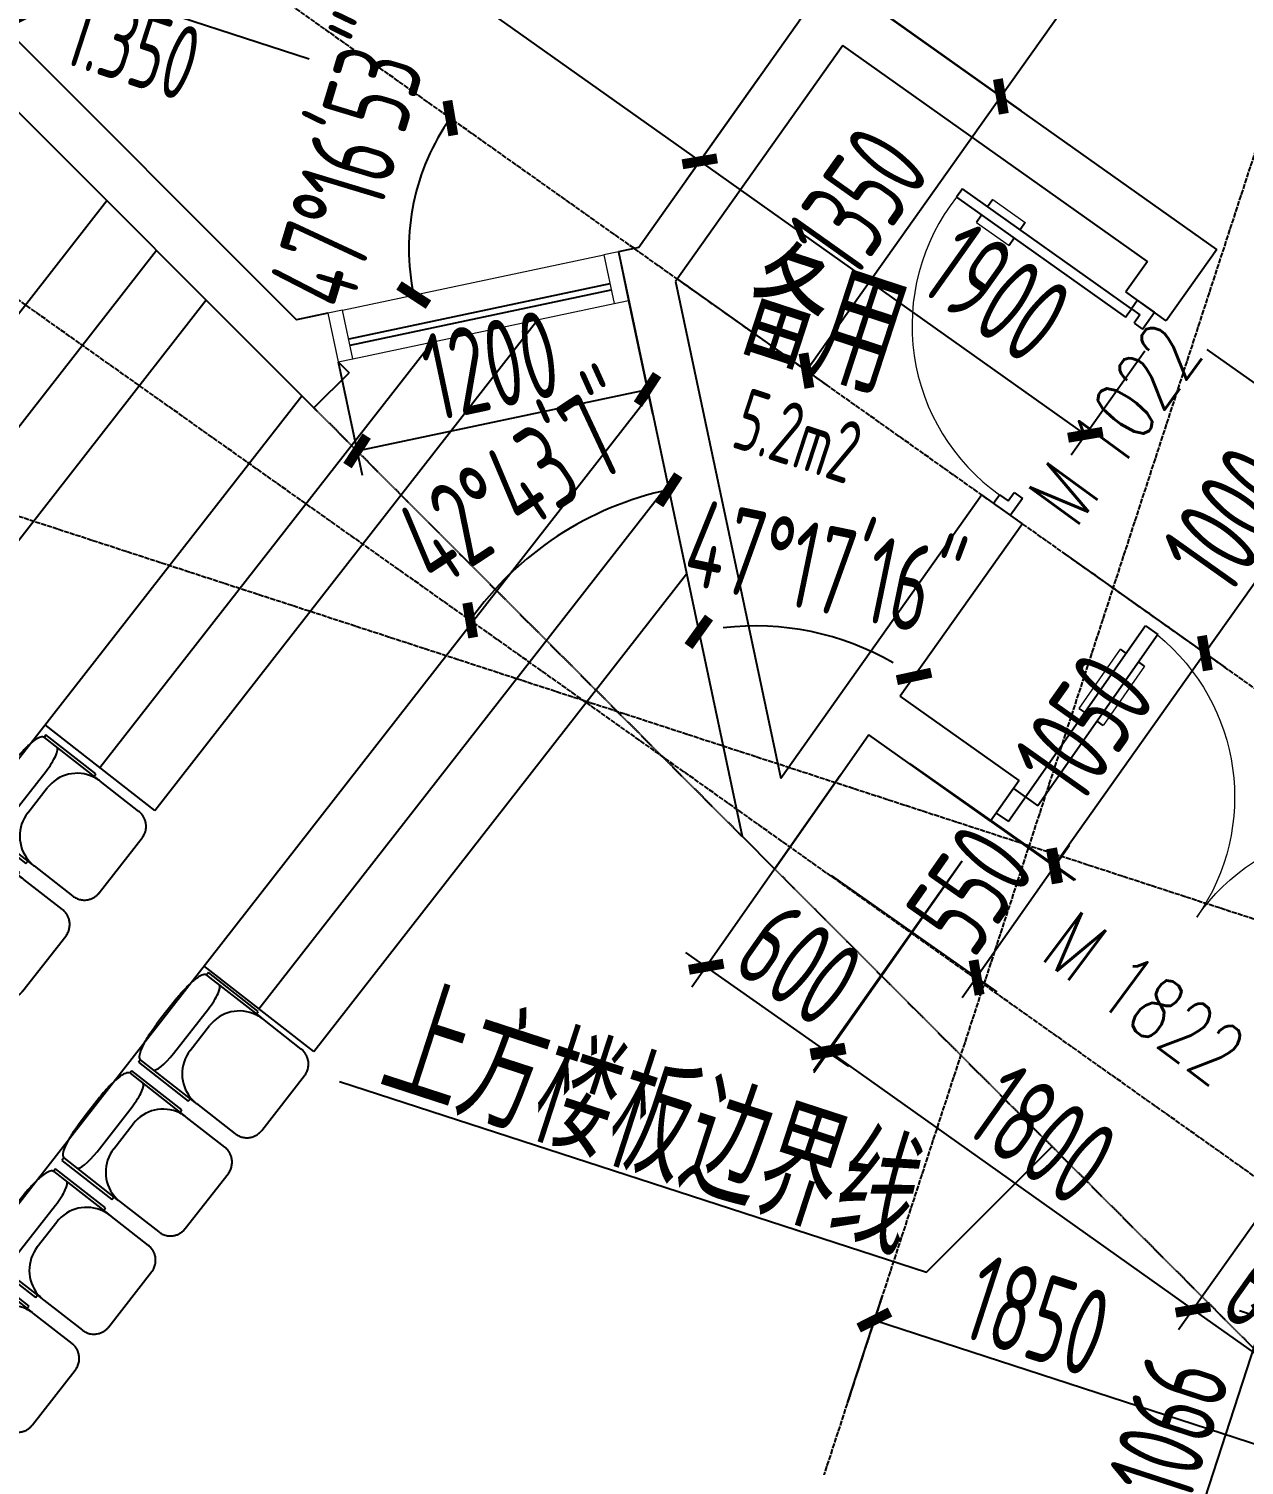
# Model space of a CAD drawing. Header units: millimetres. Extents: x 11639278 to 23698211, y -13072636 to -5537337.
# Drawn here: x 11858288 to 11863174, y -6332032 to -6326259 of the extents above; entities that cross this region are included whole.
import ezdxf
from ezdxf.enums import TextEntityAlignment as Align

# ---------------------------------------------------------------- set-up
doc = ezdxf.new("R2010")
doc.units = ezdxf.units.MM
doc.header["$LTSCALE"] = 10
for name, pattern in [('A2-RG-AXIS$0$CENTER', [2, 1.25, -0.25, 0.25, -0.25]), ('A2-RG-AXIS$0$DOTE', [2.42, 2, -0.2, 0.02, -0.2]), ('A2-RI-F1$0$HIDDEN2', [0.1875, 0.125, -0.0625])]:
    doc.linetypes.add(name, pattern=pattern)
for name, color, linetype in [('A2-RB-F1$0$$34$A-DIMS-100', 1, 'Continuous'), ('A2-RB-F1$0$A-DIMS-100', 1, 'Continuous'), ('A2-RD-F1（少）$0$A-FURN-FIXT', 9, 'Continuous'), ('A2-RD-F1（少）$0$A-STRS', 50, 'Continuous'), ('A2-RG-AXIS$0$A-GRID', 1, 'A2-RG-AXIS$0$CENTER'), ('A2-RI-F1$0$A-DOOR', 32, 'Continuous'), ('A2-RI-F1$0$A-GLAZ', 140, 'Continuous'), ('A2-RI-F1$0$A-SYMB', 4, 'Continuous'), ('A2-RI-F1$0$A-SYMB-AREA', 4, 'Continuous'), ('A2-RI-F1$0$A-SYMB-DOOR', 3, 'Continuous'), ('A2-RI-F1$0$A-SYMB-NAME', 4, 'Continuous'), ('A2-RI-F1$0$A-WALL', 7, 'Continuous'), ('A2-RI-F1$0$an-flor-abov', 2, 'A2-RI-F1$0$HIDDEN2'), ('A2-RI-F1$0$WINDOW_TEXT', 7, 'Continuous')]:
    doc.layers.add(name, color=color, linetype=linetype)
doc.layers.add('A2-RI-F1$0$A-GLAZ-CWMG', color=3, linetype='Continuous', lineweight=5)
doc.styles.add('A2-RB-F1$0$$0$XD2008', font='hzs.shx', dxfattribs={"width": 0.7, "bigfont": 'hztxt.shx'})
doc.styles.add('A2-RB-F1$0$XD2008', font='hzs.shx', dxfattribs={"width": 0.7, "bigfont": 'hztxt.shx'})
doc.styles.add('A2-RI-F1$0$ECADI', font='hzs.shx', dxfattribs={"width": 0.7, "bigfont": 'hztxt.shx'})
doc.styles.add('A2-RI-F1$0$ECADI-TXT', font='simplex.shx', dxfattribs={"bigfont": 'hztxt.shx'})
doc.styles.add('A2-RI-F1$0$SIMPLEX', font='simplex.shx', dxfattribs={"width": 0.7})
doc.styles.add('A2-RI-F1$0$XD2008', font='hzs.shx', dxfattribs={"width": 0.7, "bigfont": 'hztxt.shx'})
doc.dimstyles.new('A2-RB-F1$0$$0$XD100$0', dxfattribs={"dimscale": 100, "dimtxt": 3.5, "dimasz": 1, "dimexe": 1, "dimexo": 2, "dimgap": 0.5, "dimtad": 1, "dimdec": 0, "dimdsep": 46, "dimtxsty": 'A2-RB-F1$0$$0$XD2008', "dimblk1": 'A2-RB-F1$0$$20$_ArchTick', "dimblk2": 'A2-RB-F1$0$$20$_ArchTick', "dimsah": 1, "dimcen": 2.5, "dimclrt": 4, "dimaunit": 1, "dimadec": 0, "dimazin": 0, "dimtfac": 1, "dimtdec": 0, "dimtix": 1, "dimtmove": 2, "dimatfit": 3, "dimfxl": 0, "dimtolj": 1, "dimtzin": 0, "dimarcsym": 0})
doc.dimstyles.new('A2-RB-F1$0$XD100$0', dxfattribs={"dimscale": 100, "dimtxt": 3.5, "dimasz": 1, "dimexe": 1, "dimexo": 2, "dimgap": 0.5, "dimtad": 1, "dimdec": 0, "dimdsep": 46, "dimtxsty": 'A2-RB-F1$0$XD2008', "dimblk1": 'A2-RB-F1$0$_ArchTick', "dimblk2": 'A2-RB-F1$0$_ArchTick', "dimsah": 1, "dimcen": 2.5, "dimclrt": 4, "dimaunit": 1, "dimadec": 0, "dimazin": 0, "dimtfac": 1, "dimtdec": 0, "dimtix": 1, "dimtmove": 1, "dimatfit": 3, "dimfxl": 0, "dimtolj": 1, "dimtzin": 0, "dimarcsym": 0})

# ---------------------------------------------------------------- blocks, each defined once
blk = doc.blocks.new('A2-RI-F1$0$Rectangular Mullion - 60mm x 200mm-3474230-Documents - Level 1')
at = {"layer": 'A2-RI-F1$0$A-GLAZ-CWMG', "lineweight": 13}
for p, q in [((-60, 100), (0, 100)), ((-60, -100), (-60, 100)), ((0, 100), (0, -100)), ((0, -100), (-60, -100))]:
    blk.add_line(p, q, dxfattribs=at)
blk = doc.blocks.new('A2-RI-F1$0$Rectangular Mullion - 60mm x 200mm-3863517-Documents - Level 1')
at = {"layer": 'A2-RI-F1$0$A-GLAZ-CWMG', "lineweight": 13}
for p, q in [((0, 100), (-60, 100)), ((-60, 100), (-60, -100)), ((0, -100), (0, 100)), ((-60, -100), (0, -100))]:
    blk.add_line(p, q, dxfattribs=at)
blk = doc.blocks.new('A2-RI-F1$0$$DorLib2D$00000011')
for p, q in [((-0.4667, 0.4709), (-0.4667, -0.0625)), ((-0.4667, 0.4709), (-0.4333, 0.4709)), ((-0.4333, 0.4709), (-0.4333, 0.0042)), ((0.4333, 0.4709), (0.4333, 0.0042)), ((0.4667, 0.4709), (0.4333, 0.4709)), ((0.4667, 0.4709), (0.4667, -0.0625)), ((-0.4833, 0.3962), (-0.4667, 0.3962)), ((-0.4167, 0.3962), (-0.4333, 0.3962)), ((0.4167, 0.3962), (0.4333, 0.3962)), ((0.4833, 0.3962), (0.4667, 0.3962)), ((-0.4833, 0.2346), (-0.4667, 0.2346)), ((-0.4167, 0.2346), (-0.4333, 0.2346)), ((0.4167, 0.2346), (0.4333, 0.2346)), ((0.4833, 0.2346), (0.4667, 0.2346)), ((-0.5, 0.0042), (-0.4333, 0.0042)), ((-0.5, 0.0042), (-0.5, -0.0625)), ((0.5, 0.0042), (0.4333, 0.0042)), ((0.5, 0.0042), (0.5, -0.0625)), ((-0.5, -0.0625), (-0.4667, -0.0625)), ((0.5, -0.0625), (0.4667, -0.0625))]:
    blk.add_line(p, q)
at = {"lineweight": 13}
for p, q in [((-0.4833, 0.3962), (-0.4833, 0.2346)), ((-0.4167, 0.3962), (-0.4167, 0.2346)), ((0.4167, 0.3962), (0.4167, 0.2346)), ((0.4833, 0.3962), (0.4833, 0.2346))]:
    blk.add_line(p, q, dxfattribs=at)
for centre, start, end in [((-0.4667, 0.0042), 0, 85.904), ((0.4667, 0.0042), 94.096, 180)]:
    blk.add_arc(centre, 0.4667, start, end, dxfattribs=at)
blk = doc.blocks.new('A2-RI-F1$0$door-doublewing')
at = {"layer": 'A2-RI-F1$0$A-DOOR', "color": 4, "xscale": -0.9999999999999998, "rotation": 180}
blk.add_blockref('A2-RI-F1$0$$DorLib2D$00000011', (0, -0.0291), dxfattribs=at)
at = {"layer": 'A2-RI-F1$0$WINDOW_TEXT', "style": 'A2-RI-F1$0$SIMPLEX', "flags": 9}
blk.add_attdef('A', text='', height=1, dxfattribs=at).set_placement((0, 1.5), align=Align.MIDDLE)
blk = doc.blocks.new('A2-RI-F1$0$door-1000')
for p, q in [((0.6493, 0.6471), (0.7083, 0.7059)), ((0.7083, 0.7059), (0.7083, 0.7059)), ((0.7083, 0.7059), (0.7672, 0.6469)), ((0.6787, 0.6175), (0.6493, 0.6471)), ((0.7082, 0.647), (0.6787, 0.6175)), ((0.7376, 0.6174), (0.7082, 0.647)), ((0.7672, 0.6469), (0.7376, 0.6174)), ((0.059, 0.0588), (0, 0)), ((0.0884, 0.0293), (0.059, 0.0588)), ((0, 0), (0.0588, -0.059)), ((0, 0), (0, 0)), ((0.0589, -0.0001), (0.0884, 0.0293)), ((0.0588, -0.059), (0.0883, -0.0296)), ((0.0883, -0.0296), (0.0589, -0.0001)), ((0.1179, -0.0002), (0.0883, -0.0296)), ((0.0883, -0.0296), (0.6766, -0.6199)), ((0.7061, -0.5905), (0.1179, -0.0002)), ((0.5051, -0.3888), (0.5301, -0.3639)), ((0.4506, -0.4431), (0.4756, -0.4182)), ((0.6183, -0.5024), (0.6432, -0.4775)), ((0.5638, -0.5566), (0.5888, -0.5318)), ((0.6766, -0.6199), (0.7061, -0.5905))]:
    blk.add_line(p, q)
at = {"lineweight": 13}
for p, q in [((0.6432, -0.4775), (0.5301, -0.3639)), ((0.5638, -0.5566), (0.4506, -0.4431))]:
    blk.add_line(p, q, dxfattribs=at)
blk.add_arc((0.1481, 0.0285), 0.8333, 312.03498, 44.97267, dxfattribs=at)
blk = doc.blocks.new('A2-RI-F1$0$5erhfh')
at = {"layer": 'A2-RI-F1$0$A-SYMB-AREA', "style": 'A2-RI-F1$0$ECADI', "width": 0.7}
blk.add_attdef('340M2', text='', height=2.5, dxfattribs=at).set_placement((0, 1.25), align=Align.MIDDLE_LEFT)
at = {"layer": 'A2-RI-F1$0$A-SYMB-NAME', "style": 'A2-RI-F1$0$ECADI', "width": 0.7}
blk.add_attdef('CHINESENAME', (-12.292, 3.087), '', height=4.5, dxfattribs=at)
blk = doc.blocks.new('A2-RI-F1$0$ECADI-TAG-HGHT（国标）')
at = {"color": 1}
blk.add_line((-2.121, 2.121), (11.768, 2.121), dxfattribs=at)
at = {"color": 1, "const_width": 0.5}
blk.add_lwpolyline([(-2.121, 2.121), (0, 0), (2.121, 2.121)], dxfattribs=at)
at = {"color": 1}
blk.add_point((-1.481, 4.6), dxfattribs=at)
at = {"style": 'A2-RI-F1$0$XD2008', "width": 0.7}
blk.add_attdef('FL', text='', height=3, dxfattribs=at).set_placement((-2.689, 2.967), align=Align.RIGHT)
for tag, p in [('F.F.L.', (2.284, 2.967)), ('T.O.S.', (2.284, -1.104))]:
    blk.add_attdef(tag, p, '', height=3, dxfattribs=at)
blk = doc.blocks.new('A2-RI-F1$0$ECADI-TAG-DOOR')
blk = doc.blocks.new('A2-RI-F1')
at = {"layer": 'A2-RI-F1$0$A-GLAZ'}
for p, q in [((11860624.2, -6327283.7), (11859574.4, -6327505.8)), ((11859579.6, -6327530.7), (11860629.4, -6327308.5))]:
    blk.add_line(p, q, dxfattribs=at)
at = {"layer": 'A2-RI-F1$0$A-GLAZ-CWMG'}
for p, q in [((11859549.7, -6327389.3), (11860599.5, -6327167.2)), ((11859591.1, -6327585), (11860640.9, -6327362.9))]:
    blk.add_line(p, q, dxfattribs=at)
at = {"layer": 'A2-RI-F1$0$A-SYMB'}
blk.add_lwpolyline([(11859537.3, -6330489.5), (11861896.3, -6331256), (11862401.5, -6330751)], dxfattribs=at)
at = {"layer": 'A2-RI-F1$0$A-WALL', "lineweight": 25}
for p, q in [((11853944.5, -6322289.3), (11859434.4, -6327782.3)), ((11857000.4, -6325064), (11859363.8, -6327428.7)), ((11859434.4, -6327782.3), (11859575.8, -6327640.9)), ((11859532.4, -6327597.4), (11859575.8, -6327640.9)), ((11861155.3, -6329504.2), (11861286.9, -6329635.8))]:
    blk.add_line(p, q, dxfattribs=at)
at = {"layer": 'A2-RI-F1$0$A-WALL'}
for p, q in [((11863063.4, -6327146), (11859025.5, -6324282.7)), ((11861397.8, -6326210.1), (11860740.2, -6327137.4)), ((11861560.9, -6326325.8), (11860888, -6327274.7)), ((11862784.5, -6327193.5), (11861560.9, -6326325.8)), ((11860740.2, -6327137.4), (11860658.2, -6327154.8)), ((11860658.2, -6327154.8), (11861155.3, -6329504.2)), ((11863063.4, -6327146), (11862860.6, -6327432)), ((11862784.5, -6327193.5), (11862697.4, -6327316.3)), ((11860888, -6327274.7), (11861310.6, -6329272)), ((11862860.6, -6327432), (11862697.4, -6327316.3)), ((11859491, -6327401.8), (11859363.8, -6327428.7)), ((11862119, -6328132.1), (11861310.6, -6329272)), ((11862282.1, -6328247.7), (11862119, -6328132.1)), ((11862282.1, -6328247.7), (11861790.8, -6328940.6)), ((11862269.4, -6329280), (11861790.8, -6328940.6)), ((11861665.1, -6329096.7), (11861286.9, -6329635.8)), ((11862153.7, -6329443.2), (11861665.1, -6329096.7)), ((11862269.4, -6329280), (11862153.7, -6329443.2))]:
    blk.add_line(p, q, dxfattribs=at)
at = {"layer": 'A2-RI-F1$0$an-flor-abov', "ltscale": 2}
for p, q in [((11859434.5, -6327782.1), (11861155.3, -6329504.2)), ((11861286.9, -6329635.8), (11863501.7, -6331851.8))]:
    blk.add_line(p, q, dxfattribs=at)
ref = blk.add_blockref('A2-RI-F1$0$5erhfh', (11862183.7, -6328223.9), dxfattribs=dict(xscale=100.0000000002661, yscale=100.0000000002661, zscale=100.0000000002661, rotation=341.9467459264774))
ref.add_attrib('340M2', '5.2m2', (11861105, -6327936.9), dxfattribs={"layer": 'A2-RI-F1$0$A-SYMB-AREA', "height": 250, "rotation": 341.94675, "style": 'A2-RI-F1$0$ECADI', "width": 0.7})
ref.add_attrib('CHINESENAME', '备用', (11861110.7, -6327549.5), dxfattribs={"layer": 'A2-RI-F1$0$A-SYMB-NAME', "height": 450, "rotation": 341.94675, "style": 'A2-RI-F1$0$ECADI', "width": 0.7})
ref = blk.add_blockref('A2-RI-F1$0$5erhfh', (11860754.2, -6331192), dxfattribs=dict(xscale=100, yscale=100, zscale=100, rotation=342))
ref.add_attrib('CHINESENAME', '上方楼板边界线', (11859680.6, -6330518.5), dxfattribs={"layer": 'A2-RI-F1$0$A-SYMB-NAME', "height": 450, "rotation": 342, "style": 'A2-RI-F1$0$ECADI', "width": 0.7})
at = {"layer": 'A2-RI-F1$0$A-DOOR'}
for name, p, xscale, yscale, zscale, rotation in [('A2-RI-F1$0$door-1000', (11862813, -6327398.3), 1000.000000000115, 1000.000000000115, 1000.000000000115, 189.7581692090516), ('A2-RI-F1$0$door-doublewing', (11862948.7, -6329878), 1799.999999999257, 1799.999999999257, 1799.999999999257, 144.984801077005)]:
    blk.add_blockref(name, p, dxfattribs=dict(at, xscale=xscale, yscale=yscale, zscale=zscale, rotation=rotation))
at = {"layer": 'A2-RI-F1$0$A-GLAZ-CWMG', "rotation": 11.94705094194575}
blk.add_blockref('A2-RI-F1$0$Rectangular Mullion - 60mm x 200mm-3863517-Documents - Level 1', (11860678.9, -6327252.6), dxfattribs=at)
at = {"layer": 'A2-RI-F1$0$A-GLAZ-CWMG', "extrusion": (0, 0, -1), "rotation": 348.0529490580543}
blk.add_blockref('A2-RI-F1$0$Rectangular Mullion - 60mm x 200mm-3474230-Documents - Level 1', (-11859511.7, -6327499.6), dxfattribs=at)
at = {"layer": 'A2-RI-F1$0$A-SYMB', "xscale": 99.999999999679, "yscale": 99.999999999679, "zscale": 99.999999999679, "rotation": 341.9467459266484}
blk.add_blockref('A2-RI-F1$0$ECADI-TAG-HGHT（国标）', (11858230.8, -6326216.8), dxfattribs=at).add_auto_attribs({'F.F.L.': '1.400', 'T.O.S.': '1.350'})
at = {"layer": 'A2-RI-F1$0$A-SYMB-DOOR'}
ref = blk.add_blockref('A2-RI-F1$0$ECADI-TAG-DOOR', (11863325.7, -6328371.2, -333.3), dxfattribs=dict(at, xscale=100.0000000020722, yscale=100.0000000020722, zscale=100.0000000020722, rotation=53.89334404230986))
ref.add_attrib('门窗主编号1', 'M', dxfattribs={"height": 250, "rotation": 53.89334, "style": 'A2-RI-F1$0$ECADI-TXT', "width": 0.7}).set_placement((11862601.6, -6328127.7, -333.3), align=Align.RIGHT)
ref.add_attrib('门窗主编号2', '1022', (11862663.3, -6328050.3), dxfattribs={"height": 250, "rotation": 53.89334, "style": 'A2-RI-F1$0$ECADI-TXT', "width": 0.7})
ref = blk.add_blockref('A2-RI-F1$0$ECADI-TAG-DOOR', (11862241.8, -6330821.7), dxfattribs=dict(at, xscale=100.0000000021301, yscale=100.0000000021301, zscale=100.0000000021301, rotation=323.3661283850338))
ref.add_attrib('门窗主编号1', 'M', dxfattribs={"height": 250, "rotation": 323.36613, "style": 'A2-RI-F1$0$ECADI-TXT', "width": 0.7}).set_placement((11862491.9, -6330100), align=Align.RIGHT)
ref.add_attrib('门窗主编号2', '1822', (11862568.8, -6330162.4, 333.3), dxfattribs={"height": 250, "rotation": 323.36613, "style": 'A2-RI-F1$0$ECADI-TXT', "width": 0.7})
blk = doc.blocks.new('A2-RG-AXIS')
at = {"layer": 'A2-RG-AXIS$0$A-GRID', "linetype": 'A2-RG-AXIS$0$DOTE'}
for p, q in [((11876238.4, -6338141.9), (11846413.5, -6316997.8)), ((11866017.6, -6318162.5), (11852857, -6358539.7)), ((11875313.6, -6339447.6), (11845488.2, -6318303.1)), ((11840967.2, -6322585.1), (11878927.9, -6334958.1))]:
    blk.add_line(p, q, dxfattribs=at)
blk = doc.blocks.new('A2-RB-F1$0$_ArchTick')
at = {"color": 0, "linetype": 'ByBlock', "const_width": 0.4}
blk.add_lwpolyline([(-0.5, -0.5), (0.5, 0.5)], dxfattribs=at)
blk = doc.blocks.new('*D1519')
at = {"layer": 'A2-RB-F1$0$A-DIMS-100', "color": 0, "lineweight": -2, "transparency": 16777216}
for p, q in [((11858736.3, -6324690.6), (11858439.7, -6325108.8)), ((11858497.6, -6325027.3), (11860985.5, -6326791.5)), ((11861224.3, -6326454.8), (11860927.7, -6326873.1))]:
    blk.add_line(p, q, dxfattribs=at)
at = {"layer": 'Defpoints', "color": 0, "transparency": 16777216}
for p in [(11858852, -6324527.5), (11861339.9, -6326291.7), (11860985.5, -6326791.5)]:
    blk.add_point(p, dxfattribs=at)
at = {"layer": 'A2-RB-F1$0$A-DIMS-100', "color": 0, "lineweight": -2, "transparency": 16777216, "xscale": 100, "yscale": 100, "zscale": 100}
for p, rotation in [((11858497.6, -6325027.3), 144.6591778155068), ((11860985.5, -6326791.5), 324.6591778155068)]:
    blk.add_blockref('A2-RB-F1$0$_ArchTick', p, dxfattribs=dict(at, rotation=rotation))
at = {"layer": 'A2-RB-F1$0$A-DIMS-100', "color": 4, "transparency": 16777216, "insert": (11859871.7, -6325725.9), "char_height": 350, "attachment_point": 5, "rotation": 324.65918, "style": 'A2-RB-F1$0$XD2008'}
blk.add_mtext('\\A1;3050', dxfattribs=at)
blk = doc.blocks.new('*D1588')
at = {"layer": 'A2-RB-F1$0$A-DIMS-100', "color": 0, "lineweight": -2, "transparency": 16777216}
for p, q in [((11863250, -6331442.3), (11862919.8, -6332455.4)), ((11863408, -6331493.8), (11863154.9, -6331411.3)), ((11863077.8, -6332506.9), (11862824.7, -6332424.4))]:
    blk.add_line(p, q, dxfattribs=at)
at = {"layer": 'Defpoints', "color": 0, "transparency": 16777216}
for p in [(11863598.1, -6331555.8), (11862919.8, -6332455.4), (11863267.9, -6332568.9)]:
    blk.add_point(p, dxfattribs=at)
at = {"layer": 'A2-RB-F1$0$A-DIMS-100', "color": 0, "lineweight": -2, "transparency": 16777216, "xscale": 100, "yscale": 100, "zscale": 100}
for p, rotation in [((11863250, -6331442.3), 71.94699094336323), ((11862919.8, -6332455.4), 251.9469909433632)]:
    blk.add_blockref('A2-RB-F1$0$_ArchTick', p, dxfattribs=dict(at, rotation=rotation))
at = {"layer": 'A2-RB-F1$0$A-DIMS-100', "color": 4, "transparency": 16777216, "insert": (11862871, -6331879.1), "char_height": 350, "attachment_point": 5, "rotation": 71.94699, "style": 'A2-RB-F1$0$XD2008'}
blk.add_mtext('\\A1;1066', dxfattribs=at)
blk = doc.blocks.new('A2-RB-F1$0$$20$_ArchTick')
at = {"color": 0, "linetype": 'ByBlock', "const_width": 0.4}
blk.add_lwpolyline([(-0.5, -0.5), (0.5, 0.5)], dxfattribs=at)
blk = doc.blocks.new('*D1094')
at = {"layer": 'A2-RB-F1$0$$34$A-DIMS-100', "color": 0, "lineweight": -2, "transparency": 16777216}
blk.add_arc((11853995.6, -6322370.9), 5110.4, 314.98435, 324.65918, dxfattribs=at)
at = {"layer": 'Defpoints', "color": 0, "transparency": 16777216}
for p in [(11846414.4, -6316995.1), (11856870.4, -6325247.3), (11857805.8, -6325776.6), (11858583, -6326960.9), (11876238.1, -6338143.4)]:
    blk.add_point(p, dxfattribs=at)
at = {"layer": 'A2-RB-F1$0$$34$A-DIMS-100', "color": 0, "lineweight": -2, "transparency": 16777216, "xscale": 100, "yscale": 100, "zscale": 100}
for p, rotation in [((11858164.2, -6325327), 54.65917628221432), ((11857608.2, -6325985.5), 224.984351834306)]:
    blk.add_blockref('A2-RB-F1$0$$20$_ArchTick', p, dxfattribs=dict(at, rotation=rotation))
at = {"layer": 'A2-RB-F1$0$$34$A-DIMS-100', "color": 4, "transparency": 16777216, "insert": (11857702.7, -6325501.3), "char_height": 350, "attachment_point": 5, "rotation": 49.82176, "style": 'A2-RB-F1$0$$0$XD2008'}
blk.add_mtext('\\A1;9°40\'29"', dxfattribs=at)
blk = doc.blocks.new('*D975')
at = {"layer": 'A2-RB-F1$0$A-DIMS-100', "color": 0, "lineweight": -2, "transparency": 16777216}
for p, q in [((11862660, -6324775.9), (11863260.6, -6325201.8)), ((11862195.7, -6326530.7), (11863179, -6325144)), ((11861676.6, -6326162.7), (11862277.2, -6326588.6))]:
    blk.add_line(p, q, dxfattribs=at)
at = {"layer": 'Defpoints', "color": 0, "transparency": 16777216}
for p in [(11862496.8, -6324660.2), (11863179, -6325144), (11861513.5, -6326047)]:
    blk.add_point(p, dxfattribs=at)
at = {"layer": 'A2-RB-F1$0$A-DIMS-100', "color": 0, "lineweight": -2, "transparency": 16777216, "xscale": 100, "yscale": 100, "zscale": 100}
for p, rotation in [((11863179, -6325144), 54.65917628220117), ((11862195.7, -6326530.7), 234.6591762822012)]:
    blk.add_blockref('A2-RB-F1$0$_ArchTick', p, dxfattribs=dict(at, rotation=rotation))
at = {"layer": 'A2-RB-F1$0$A-DIMS-100', "color": 4, "transparency": 16777216, "insert": (11862503.8, -6325707.2), "char_height": 350, "attachment_point": 5, "rotation": 54.65918, "style": 'A2-RB-F1$0$XD2008'}
blk.add_mtext('\\A1;1700', dxfattribs=at)
blk = doc.blocks.new('*D1003')
at = {"layer": 'A2-RB-F1$0$$34$A-DIMS-100', "color": 0, "lineweight": -2, "transparency": 16777216}
blk.add_arc((11861132, -6329393.6), 1310.5, 101.94705, 144.66558, dxfattribs=at)
at = {"layer": 'Defpoints', "color": 0, "transparency": 16777216}
for p in [(11845488.2, -6318303.1), (11860658.2, -6327154.8), (11860553.6, -6328217.6), (11861132, -6329393.6), (11875313.6, -6339447.6)]:
    blk.add_point(p, dxfattribs=at)
at = {"layer": 'A2-RB-F1$0$$34$A-DIMS-100', "color": 0, "lineweight": -2, "transparency": 16777216, "xscale": 100, "yscale": 100, "zscale": 100}
for p, rotation in [((11860860.7, -6328111.5), 11.94705095669192), ((11860062.8, -6328635.7), 234.6655761921278)]:
    blk.add_blockref('A2-RB-F1$0$$20$_ArchTick', p, dxfattribs=dict(at, rotation=rotation))
at = {"layer": 'A2-RB-F1$0$$34$A-DIMS-100', "color": 4, "transparency": 16777216, "insert": (11860270.5, -6328082.4), "char_height": 350, "attachment_point": 5, "rotation": 33.30631, "style": 'A2-RB-F1$0$$0$XD2008'}
blk.add_mtext('\\A1;42°43\'7"', dxfattribs=at)
blk = doc.blocks.new('*D1004')
at = {"layer": 'A2-RB-F1$0$$34$A-DIMS-100', "color": 0, "lineweight": -2, "transparency": 16777216}
blk.add_arc((11861209.5, -6329760.3), 1101.6, 59.86204, 96.74419, dxfattribs=at)
at = {"layer": 'Defpoints', "color": 0, "transparency": 16777216}
for p in [(11860658.2, -6327154.8), (11862311.4, -6328206.5), (11861578.7, -6328722.4), (11861790.8, -6328940.6), (11861132, -6329393.6)]:
    blk.add_point(p, dxfattribs=at)
at = {"layer": 'A2-RB-F1$0$$34$A-DIMS-100', "color": 0, "lineweight": -2, "transparency": 16777216, "xscale": 100, "yscale": 100, "zscale": 100}
for p, rotation in [((11860981.5, -6328682.5), 189.3456211787229), ((11861846.8, -6328861.7), 327.2606060601195)]:
    blk.add_blockref('A2-RB-F1$0$$20$_ArchTick', p, dxfattribs=dict(at, rotation=rotation))
at = {"layer": 'A2-RB-F1$0$$34$A-DIMS-100', "color": 4, "transparency": 16777216, "insert": (11861485.2, -6328428.6), "char_height": 350, "attachment_point": 5, "rotation": 348.30311, "style": 'A2-RB-F1$0$$0$XD2008'}
blk.add_mtext('\\A1;47°17\'16"', dxfattribs=at)
blk = doc.blocks.new('*D1005')
at = {"layer": 'A2-RB-F1$0$A-DIMS-100', "color": 0, "lineweight": -2, "transparency": 16777216}
for p, q in [((11861224.3, -6326454.8), (11860927.7, -6326873.1)), ((11860985.5, -6326791.5), (11862535.4, -6327890.5)), ((11862774.1, -6327553.9), (11862477.6, -6327972.1))]:
    blk.add_line(p, q, dxfattribs=at)
at = {"layer": 'Defpoints', "color": 0, "transparency": 16777216}
for p in [(11861339.9, -6326291.7), (11862889.8, -6327390.7), (11862535.4, -6327890.5)]:
    blk.add_point(p, dxfattribs=at)
at = {"layer": 'A2-RB-F1$0$A-DIMS-100', "color": 0, "lineweight": -2, "transparency": 16777216, "xscale": 100, "yscale": 100, "zscale": 100}
for p, rotation in [((11860985.5, -6326791.5), 144.6591778154821), ((11862535.4, -6327890.5), 324.6591778154821)]:
    blk.add_blockref('A2-RB-F1$0$_ArchTick', p, dxfattribs=dict(at, rotation=rotation))
at = {"layer": 'A2-RB-F1$0$A-DIMS-100', "color": 4, "transparency": 16777216, "insert": (11862180.6, -6327318.5), "char_height": 350, "attachment_point": 5, "rotation": 324.65918, "style": 'A2-RB-F1$0$XD2008'}
blk.add_mtext('\\A1;1900', dxfattribs=at)
blk = doc.blocks.new('*D1006')
at = {"layer": 'A2-RB-F1$0$A-DIMS-100', "color": 0, "lineweight": -2, "transparency": 16777216}
for p, q in [((11861676.6, -6326162.7), (11862277.2, -6326588.6)), ((11861414.3, -6327632.6), (11862195.7, -6326530.7)), ((11860895.3, -6327264.6), (11861495.9, -6327690.5))]:
    blk.add_line(p, q, dxfattribs=at)
at = {"layer": 'Defpoints', "color": 0, "transparency": 16777216}
for p in [(11861513.5, -6326047), (11862195.7, -6326530.7), (11860732.1, -6327148.9)]:
    blk.add_point(p, dxfattribs=at)
at = {"layer": 'A2-RB-F1$0$A-DIMS-100', "color": 0, "lineweight": -2, "transparency": 16777216, "xscale": 100, "yscale": 100, "zscale": 100}
for p, rotation in [((11862195.7, -6326530.7), 54.65917628194374), ((11861414.3, -6327632.6), 234.6591762819438)]:
    blk.add_blockref('A2-RB-F1$0$_ArchTick', p, dxfattribs=dict(at, rotation=rotation))
at = {"layer": 'A2-RB-F1$0$A-DIMS-100', "color": 4, "transparency": 16777216, "insert": (11861621.4, -6326951.5), "char_height": 350, "attachment_point": 5, "rotation": 54.65918, "style": 'A2-RB-F1$0$XD2008'}
blk.add_mtext('\\A1;1350', dxfattribs=at)
blk = doc.blocks.new('*D1007')
at = {"layer": 'A2-RB-F1$0$A-DIMS-100', "color": 0, "lineweight": -2, "transparency": 16777216}
for p, q in [((11863023.7, -6327547.7), (11863675.8, -6328010.1)), ((11863594.3, -6327952.3), (11863015.8, -6328768)), ((11862445.3, -6328363.4), (11863097.4, -6328825.9))]:
    blk.add_line(p, q, dxfattribs=at)
at = {"layer": 'Defpoints', "color": 0, "transparency": 16777216}
for p in [(11862860.6, -6327432), (11862282.1, -6328247.7), (11863015.8, -6328768)]:
    blk.add_point(p, dxfattribs=at)
at = {"layer": 'A2-RB-F1$0$A-DIMS-100', "color": 0, "lineweight": -2, "transparency": 16777216, "xscale": 100, "yscale": 100, "zscale": 100}
for p, rotation in [((11863594.3, -6327952.3), 54.659176282216), ((11863015.8, -6328768), 234.659176282216)]:
    blk.add_blockref('A2-RB-F1$0$_ArchTick', p, dxfattribs=dict(at, rotation=rotation))
at = {"layer": 'A2-RB-F1$0$A-DIMS-100', "color": 4, "transparency": 16777216, "insert": (11863121.5, -6328230), "char_height": 350, "attachment_point": 5, "rotation": 54.65918, "style": 'A2-RB-F1$0$XD2008'}
blk.add_mtext('\\A1;1000', dxfattribs=at)
blk = doc.blocks.new('*D1008')
at = {"layer": 'A2-RB-F1$0$A-DIMS-100', "color": 0, "lineweight": -2, "transparency": 16777216}
for p, q in [((11863545.1, -6327315.3), (11863967.3, -6326719.8)), ((11863226.5, -6327261.7), (11863878.6, -6327724.1)), ((11863695.7, -6327809.3), (11863545.1, -6327315.3)), ((11863023.7, -6327547.7), (11863675.8, -6328010.1)), ((11863594.3, -6327952.3), (11863797.1, -6327666.3))]:
    blk.add_line(p, q, dxfattribs=at)
at = {"layer": 'Defpoints', "color": 0, "transparency": 16777216}
for p in [(11863063.4, -6327146), (11862860.6, -6327432), (11863797.1, -6327666.3)]:
    blk.add_point(p, dxfattribs=at)
at = {"layer": 'A2-RB-F1$0$A-DIMS-100', "color": 0, "lineweight": -2, "transparency": 16777216, "xscale": 100, "yscale": 100, "zscale": 100}
for p, rotation in [((11863797.1, -6327666.3), 54.65917628218089), ((11863594.3, -6327952.3), 234.6591762821809)]:
    blk.add_blockref('A2-RB-F1$0$_ArchTick', p, dxfattribs=dict(at, rotation=rotation))
at = {"layer": 'A2-RB-F1$0$A-DIMS-100', "color": 4, "transparency": 16777216, "insert": (11863572.7, -6326887.4), "char_height": 350, "attachment_point": 5, "rotation": 54.65918, "style": 'A2-RB-F1$0$XD2008'}
blk.add_mtext('\\A1;350', dxfattribs=at)
blk = doc.blocks.new('*D1009')
at = {"layer": 'A2-RB-F1$0$A-DIMS-100', "color": 0, "lineweight": -2, "transparency": 16777216}
for p, q in [((11862445.3, -6328363.4), (11863097.4, -6328825.9)), ((11863015.8, -6328768), (11862408.8, -6329624)), ((11861838.2, -6329219.4), (11862490.4, -6329681.9))]:
    blk.add_line(p, q, dxfattribs=at)
at = {"layer": 'Defpoints', "color": 0, "transparency": 16777216}
for p in [(11862282.1, -6328247.7), (11861675.1, -6329103.8), (11862408.8, -6329624)]:
    blk.add_point(p, dxfattribs=at)
at = {"layer": 'A2-RB-F1$0$A-DIMS-100', "color": 0, "lineweight": -2, "transparency": 16777216, "xscale": 100, "yscale": 100, "zscale": 100}
for p, rotation in [((11863015.8, -6328768), 54.65917628217027), ((11862408.8, -6329624), 234.6591762821703)]:
    blk.add_blockref('A2-RB-F1$0$_ArchTick', p, dxfattribs=dict(at, rotation=rotation))
at = {"layer": 'A2-RB-F1$0$A-DIMS-100', "color": 4, "transparency": 16777216, "insert": (11862528.8, -6329065.9), "char_height": 350, "attachment_point": 5, "rotation": 54.65918, "style": 'A2-RB-F1$0$XD2008'}
blk.add_mtext('\\A1;1050', dxfattribs=at)
blk = doc.blocks.new('*D1010')
at = {"layer": 'A2-RB-F1$0$A-DIMS-100', "color": 0, "lineweight": -2, "transparency": 16777216}
for p, q in [((11861828.8, -6329211.5), (11862495.5, -6329679.2)), ((11862413.6, -6329621.8), (11862471, -6329539.9)), ((11861513.3, -6329661.2), (11862180, -6330128.9)), ((11862413.6, -6329621.8), (11862098.1, -6330071.5)), ((11862098.1, -6330071.5), (11862040.7, -6330153.3))]:
    blk.add_line(p, q, dxfattribs=at)
at = {"layer": 'Defpoints', "color": 0, "transparency": 16777216}
for p in [(11861665.1, -6329096.7), (11861349.6, -6329546.3), (11862098.1, -6330071.5)]:
    blk.add_point(p, dxfattribs=at)
at = {"layer": 'A2-RB-F1$0$A-DIMS-100', "color": 0, "lineweight": -2, "transparency": 16777216, "xscale": 100, "yscale": 100, "zscale": 100}
for p, rotation in [((11862413.6, -6329621.8), 234.9470509563303), ((11862098.1, -6330071.5), 54.94705095633028)]:
    blk.add_blockref('A2-RB-F1$0$_ArchTick', p, dxfattribs=dict(at, rotation=rotation))
at = {"layer": 'A2-RB-F1$0$A-DIMS-100', "color": 4, "transparency": 16777216, "insert": (11862071.7, -6329717.4), "char_height": 350, "attachment_point": 5, "rotation": 54.94705, "style": 'A2-RB-F1$0$XD2008'}
blk.add_mtext('\\A1;550', dxfattribs=at)
blk = doc.blocks.new('*D1011')
at = {"layer": 'A2-RB-F1$0$A-DIMS-100', "color": 0, "lineweight": -2, "transparency": 16777216}
for p, q in [((11862038, -6329606.3), (11861441.9, -6330447)), ((11861499.8, -6330365.4), (11862968.1, -6331406.6)), ((11863506.3, -6330647.5), (11862910.2, -6331488.1))]:
    blk.add_line(p, q, dxfattribs=at)
at = {"layer": 'Defpoints', "color": 0, "transparency": 16777216}
for p in [(11862153.7, -6329443.2), (11863622, -6330484.4), (11862968.1, -6331406.6)]:
    blk.add_point(p, dxfattribs=at)
at = {"layer": 'A2-RB-F1$0$A-DIMS-100', "color": 0, "lineweight": -2, "transparency": 16777216, "xscale": 100, "yscale": 100, "zscale": 100}
for p, rotation in [((11861499.8, -6330365.4), 144.6591762819837), ((11862968.1, -6331406.6), 324.6591762819837)]:
    blk.add_blockref('A2-RB-F1$0$_ArchTick', p, dxfattribs=dict(at, rotation=rotation))
at = {"layer": 'A2-RB-F1$0$A-DIMS-100', "color": 4, "transparency": 16777216, "insert": (11862364.1, -6330702.4), "char_height": 350, "attachment_point": 5, "rotation": 324.65918, "style": 'A2-RB-F1$0$XD2008'}
blk.add_mtext('\\A1;1800', dxfattribs=at)
blk = doc.blocks.new('*D1012')
at = {"layer": 'A2-RB-F1$0$A-DIMS-100', "color": 0, "lineweight": -2, "transparency": 16777216}
for p, q in [((11861550.2, -6329260.4), (11860954, -6330110.2)), ((11862040.6, -6329604.4), (11861444.4, -6330454.2)), ((11861011.5, -6330028.3), (11860929.6, -6329970.9)), ((11861501.8, -6330372.4), (11861011.5, -6330028.3)), ((11861501.8, -6330372.4), (11861583.7, -6330429.8))]:
    blk.add_line(p, q, dxfattribs=at)
at = {"layer": 'Defpoints', "color": 0, "transparency": 16777216}
for p in [(11861665.1, -6329096.7), (11862155.5, -6329440.7), (11861011.5, -6330028.3)]:
    blk.add_point(p, dxfattribs=at)
at = {"layer": 'A2-RB-F1$0$A-DIMS-100', "color": 0, "lineweight": -2, "transparency": 16777216, "xscale": 100, "yscale": 100, "zscale": 100}
for p, rotation in [((11861011.5, -6330028.3), 324.9470509562273), ((11861501.8, -6330372.4), 144.9470509562273)]:
    blk.add_blockref('A2-RB-F1$0$_ArchTick', p, dxfattribs=dict(at, rotation=rotation))
at = {"layer": 'A2-RB-F1$0$A-DIMS-100', "color": 4, "transparency": 16777216, "insert": (11861385.9, -6330016.1), "char_height": 350, "attachment_point": 5, "rotation": 324.94705, "style": 'A2-RB-F1$0$XD2008'}
blk.add_mtext('\\A1;600', dxfattribs=at)
blk = doc.blocks.new('*D1013')
at = {"layer": 'A2-RB-F1$0$A-DIMS-100', "color": 0, "lineweight": -2, "transparency": 16777216}
for p, q in [((11863506.3, -6330647.5), (11862910.2, -6331488.1)), ((11863996, -6330994.7), (11863399.9, -6331835.3)), ((11862968.1, -6331406.6), (11862886.5, -6331348.7)), ((11862968.1, -6331406.6), (11863457.7, -6331753.8)), ((11863457.7, -6331753.8), (11863539.3, -6331811.6))]:
    blk.add_line(p, q, dxfattribs=at)
at = {"layer": 'Defpoints', "color": 0, "transparency": 16777216}
for p in [(11863622, -6330484.4), (11864111.7, -6330831.6), (11863457.7, -6331753.8)]:
    blk.add_point(p, dxfattribs=at)
at = {"layer": 'A2-RB-F1$0$A-DIMS-100', "color": 0, "lineweight": -2, "transparency": 16777216, "xscale": 100, "yscale": 100, "zscale": 100}
for p, rotation in [((11862968.1, -6331406.6), 324.6591762823101), ((11863457.7, -6331753.8), 144.6591762823101)]:
    blk.add_blockref('A2-RB-F1$0$_ArchTick', p, dxfattribs=dict(at, rotation=rotation))
at = {"layer": 'A2-RB-F1$0$A-DIMS-100', "color": 4, "transparency": 16777216, "insert": (11863343, -6331396.6), "char_height": 350, "attachment_point": 5, "rotation": 324.65918, "style": 'A2-RB-F1$0$XD2008'}
blk.add_mtext('\\A1;600', dxfattribs=at)
blk = doc.blocks.new('*D1020')
at = {"layer": 'A2-RB-F1$0$A-DIMS-100', "color": 0, "lineweight": -2, "transparency": 16777216}
for p, q in [((11861579, -6331780.4), (11861718.3, -6331353)), ((11861687.3, -6331448.1), (11863446.4, -6332021.4)), ((11863338, -6332353.8), (11863477.3, -6331926.3))]:
    blk.add_line(p, q, dxfattribs=at)
at = {"layer": 'Defpoints', "color": 0, "transparency": 16777216}
for p in [(11861517, -6331970.6), (11863446.4, -6332021.4), (11863276, -6332543.9)]:
    blk.add_point(p, dxfattribs=at)
at = {"layer": 'A2-RB-F1$0$A-DIMS-100', "color": 0, "lineweight": -2, "transparency": 16777216, "xscale": 100, "yscale": 100, "zscale": 100}
for p, rotation in [((11861687.3, -6331448.1), 161.9470404933426), ((11863446.4, -6332021.4), 341.9470404933426)]:
    blk.add_blockref('A2-RB-F1$0$_ArchTick', p, dxfattribs=dict(at, rotation=rotation))
at = {"layer": 'A2-RB-F1$0$A-DIMS-100', "color": 4, "transparency": 16777216, "insert": (11862341.2, -6331430.1), "char_height": 350, "attachment_point": 5, "rotation": 341.94704, "style": 'A2-RB-F1$0$XD2008'}
blk.add_mtext('\\A1;1850', dxfattribs=at)
blk = doc.blocks.new('*D1021')
at = {"layer": 'A2-RB-F1$0$A-DIMS-100', "color": 0, "lineweight": -2, "transparency": 16777216}
for p, q in [((11860699.6, -6327350.5), (11860796, -6327806)), ((11859532.4, -6327597.4), (11859628.8, -6328052.9)), ((11859608.1, -6327955.1), (11860775.3, -6327708.1))]:
    blk.add_line(p, q, dxfattribs=at)
at = {"layer": 'Defpoints', "color": 0, "transparency": 16777216}
for p in [(11860658.2, -6327154.8), (11859491, -6327401.8), (11860775.3, -6327708.1)]:
    blk.add_point(p, dxfattribs=at)
at = {"layer": 'A2-RB-F1$0$A-DIMS-100', "color": 0, "lineweight": -2, "transparency": 16777216, "xscale": 100, "yscale": 100, "zscale": 100}
for p, rotation in [((11860775.3, -6327708.1), 11.94704970115374), ((11859608.1, -6327955.1), 191.9470497011538)]:
    blk.add_blockref('A2-RB-F1$0$_ArchTick', p, dxfattribs=dict(at, rotation=rotation))
at = {"layer": 'A2-RB-F1$0$A-DIMS-100', "color": 4, "transparency": 16777216, "insert": (11860145.1, -6327611.5), "char_height": 350, "attachment_point": 5, "rotation": 11.94705, "style": 'A2-RB-F1$0$XD2008'}
blk.add_mtext('\\A1;1200', dxfattribs=at)
blk = doc.blocks.new('*D1043')
at = {"layer": 'A2-RB-F1$0$$34$A-DIMS-100', "color": 0, "lineweight": -2, "transparency": 16777216}
blk.add_arc((11860721.6, -6327141.4), 905.5, 144.66558, 191.94705, dxfattribs=at)
at = {"layer": 'Defpoints', "color": 0, "transparency": 16777216}
for p in [(11846413.5, -6316997.8), (11859818.1, -6327081.2), (11860599.5, -6327167.2), (11859549.7, -6327389.3), (11876238.4, -6338141.9)]:
    blk.add_point(p, dxfattribs=at)
at = {"layer": 'A2-RB-F1$0$$34$A-DIMS-100', "color": 0, "lineweight": -2, "transparency": 16777216, "xscale": 100, "yscale": 100, "zscale": 100}
for p, rotation in [((11859982.9, -6326617.7), 54.66557619212882), ((11859835.7, -6327328.8), 281.9470509252889)]:
    blk.add_blockref('A2-RB-F1$0$$20$_ArchTick', p, dxfattribs=dict(at, rotation=rotation))
at = {"layer": 'A2-RB-F1$0$$34$A-DIMS-100', "color": 4, "transparency": 16777216, "insert": (11859581.9, -6326796.5), "char_height": 350, "attachment_point": 5, "rotation": 73.16263, "style": 'A2-RB-F1$0$$0$XD2008'}
blk.add_mtext('\\A1;47°16\'53"', dxfattribs=at)
blk = doc.blocks.new('A2-RD-F1（少）$0$M_Seating-Auditorium - 457 x 610mm-3353913-Documents - Level 1')
at = {"layer": 'A2-RD-F1（少）$0$A-FURN-FIXT'}
for p, q in [((300.4, 494.7), (21, 494.7)), ((-55.2, 418.8), (-55.2, 222.2)), ((376.6, 222.2), (376.6, 418.8)), ((-51.7, 189.9), (-67.9, 189.9)), ((-67.9, 189.9), (-67.9, -64.9)), ((-55.2, -64.1), (-55.2, 215.3)), ((389.3, 189.9), (373.1, 189.9)), ((376.6, 215.3), (376.6, -64.1)), ((389.3, -64.7), (389.3, 189.9)), ((224.2, 70.3), (97.2, 70.3)), ((275, 24.9), (46.4, 24.9)), ((-67.9, -64.9), (-55.1, -64.9)), ((97.2, -101.1), (197.2, -101.1)), ((197.2, -101.1), (224.2, -100.7)), ((376.6, -64.7), (389.3, -64.7))]:
    blk.add_line(p, q, dxfattribs=at)
for centre, major_axis, ratio, start_param, end_param in [((97.2, 222.2), (-152.4, 0), 0.996195, 0.209748, 1.570796), ((224.2, 222.2), (152.4, 0), 0.996195, 4.712389, 6.067787), ((46.4, 0.9), (101.6, 0), 0.236052, 1.570796, 3.141593), ((275, 0.9), (101.6, 0), 0.236052, 0, 1.570796)]:
    blk.add_ellipse(centre, major_axis=major_axis, ratio=ratio, start_param=start_param, end_param=end_param, dxfattribs=at)
for points, knots in [([(21, 494.7), (15.2, 494.7), (6.8, 493.7), (-4.2, 490.6), (-14.7, 486.2), (-26.9, 478.6), (-36.5, 469), (-42.4, 461), (-45.8, 455.5), (-48.6, 449.8), (-51, 443.9), (-52.9, 437.7), (-54.6, 429.5), (-55.2, 423.1), (-55.2, 418.8)], [0, 0, 0, 0, 0.142857, 0.214286, 0.285714, 0.428571, 0.571429, 0.625, 0.678571, 0.732143, 0.785714, 0.839286, 0.892857, 1, 1, 1, 1]), ([(376.6, 418.8), (376.6, 424.5), (375.7, 432.9), (372.5, 443.9), (368.1, 454.4), (360.5, 466.5), (350.9, 476.1), (342.8, 481.9), (337.3, 485.3), (331.6, 488.1), (325.6, 490.5), (319.5, 492.4), (311.2, 494.1), (304.8, 494.7), (300.4, 494.7)], [0, 0, 0, 0, 0.142857, 0.214286, 0.285714, 0.428571, 0.571429, 0.625, 0.678571, 0.732143, 0.785714, 0.839286, 0.892857, 1, 1, 1, 1]), ([(224.2, -100.7), (232.2, -100.7), (248.1, -100.4), (271.5, -99.1), (293.7, -96.9), (321, -93), (349.5, -86.3), (367.8, -77.8), (375.3, -70.4), (376.6, -66.6), (376.6, -64.7)], [0, 0, 0, 0, 0.1, 0.2, 0.3, 0.4, 0.6, 0.8, 0.9, 1, 1, 1, 1])]:
    blk.add_open_spline(points, degree=3, knots=knots, dxfattribs=at)
for points in [[(-55.2, 222.2), (-55.2, 216.7), (-54.6, 205.9), (-52.8, 195.2), (-51.7, 189.9)], [(373.1, 189.9), (374.3, 195.2), (376, 205.9), (376.6, 216.7), (376.6, 222.2)], [(-55.1, -64.9), (-55.1, -66.8), (-53.9, -70.5), (-48.3, -76.1), (-39.1, -81.4), (-26.5, -86.3), (-10.9, -90.6), (7.3, -94.3), (27.8, -97.3), (50, -99.5), (73.3, -100.8), (89.2, -101.1), (97.2, -101.1)]]:
    blk.add_open_spline(points, degree=3, dxfattribs=at)
blk = doc.blocks.new('A2-RD-F1（少）')
at = {"layer": 'A2-RD-F1（少）$0$A-STRS', "linetype": 'Continuous'}
for p, q in [((11853283.6, -6333763.5), (11858602.1, -6326949.5)), ((11857923.9, -6328273.5), (11858801.5, -6327149.1)), ((11858144.6, -6328445.8), (11859001, -6327348.6)), ((11858795.1, -6329400.2), (11860334.6, -6327427.7)), ((11858574.4, -6329227.9), (11859909.2, -6327517.7)), ((11854238.4, -6334328), (11859385.6, -6327733.5)), ((11855197.3, -6334887.2), (11860780.7, -6327733.8)), ((11859213.3, -6330197), (11860856.5, -6328091.8)), ((11859434, -6330369.3), (11860932.2, -6328449.8)), ((11858795.1, -6329400.2), (11858353.6, -6329055.6)), ((11859434, -6330369.3), (11858992.6, -6330024.7))]:
    blk.add_line(p, q, dxfattribs=at)
at = {"layer": 'A2-RD-F1（少）$0$A-FURN-FIXT'}
for p, rotation in [((11858366.8, -6329189.8), 232.0271681720519), ((11858059.7, -6329584.4), 232.0271681720519), ((11859019.5, -6330145), 232.0271681720519), ((11858712.3, -6330539.5), 232.0271681720519), ((11858405.2, -6330934.1), 232.0271681720417), ((11858098.1, -6331328.6), 232.0271681720336)]:
    blk.add_blockref('A2-RD-F1（少）$0$M_Seating-Auditorium - 457 x 610mm-3353913-Documents - Level 1', p, dxfattribs=dict(at, rotation=rotation))
blk = doc.blocks.new('A2-RB-F1')
at = {"layer": 'A2-RB-F1$0$$34$A-DIMS-100'}
dim = blk.add_angular_dim_2l(base=(11859818.0904, -6327081.1694), line1=((11859549.7085, -6327389.3411), (11860599.5324, -6327167.208)), line2=((11876238.3543, -6338141.9015), (11846413.5362, -6316997.8396)), dimstyle='A2-RB-F1$0$$0$XD100$0', override={"dimadec": 4}, dxfattribs=at)
dim.commit()
dim.dimension.update_dxf_attribs({"geometry": '*D1043', "text_midpoint": (11859581.9068, -6326796.5), "dimtype": 130})
for base, line1, line2, picture, middle in [((11857805.7924, -6325776.5515), ((11856870.4171, -6325247.3472), (11858582.9851, -6326960.8509)), ((11846414.4359, -6316995.0793), (11876238.1344, -6338143.3535)), '*D1094', (11857702.7372, -6325501.3186)), ((11860553.616, -6328217.6), ((11875313.5697, -6339447.5714), (11845488.1796, -6318303.104)), ((11860658.2327, -6327154.7875), (11861131.951, -6329393.6283)), '*D1003', (11860270.4595, -6328082.4477)), ((11861578.6794, -6328722.3779), ((11860658.2327, -6327154.7875), (11861131.951, -6329393.6283)), ((11862311.3799, -6328206.4616), (11861790.7848, -6328940.6146)), '*D1004', (11861485.2438, -6328428.5956))]:
    dim = blk.add_angular_dim_2l(base=base, line1=line1, line2=line2, dimstyle='A2-RB-F1$0$$0$XD100$0', override={"dimadec": 4}, dxfattribs=at)
    dim.commit()
    dim.dimension.update_dxf_attribs({"geometry": picture, "text_midpoint": middle})
at = {"layer": 'A2-RB-F1$0$A-DIMS-100'}
for p1, p2, distance, picture, middle in [((11858852, -6324527.5), (11861339.9, -6326291.7), -612.7, '*D1519', (11859871.7, -6325725.9)), ((11861513.5, -6326047), (11862496.8, -6324660.2), -836.3, '*D975', (11862503.8, -6325707.2)), ((11862860.6, -6327432), (11862282.1, -6328247.7), 899.5, '*D1007', (11863121.5, -6328230)), ((11862153.7, -6329443.2), (11863622, -6330484.4), -1130.6, '*D1011', (11862364.1, -6330702.4)), ((11863622, -6330484.4), (11864111.7, -6330831.6), -1130.6, '*D1013', (11863343, -6331396.6)), ((11863598.1, -6331555.8), (11863267.9, -6332568.9), -366.1, '*D1588', (11862871, -6331879.1))]:
    dim = blk.add_aligned_dim(p1=p1, p2=p2, distance=distance, dimstyle='A2-RB-F1$0$XD100$0', dxfattribs=at)
    dim.commit()
    dim.dimension.update_dxf_attribs({"geometry": picture, "text_midpoint": middle})
for p1, p2, distance, text, picture, middle in [((11860732.1, -6327148.9), (11861513.5, -6326047), -836.3, '1350', '*D1006', (11861621.4, -6326951.5)), ((11859491, -6327401.8), (11860658.2, -6327154.8), -565.6, '1200', '*D1021', (11860145.1, -6327611.5)), ((11862282.1, -6328247.7), (11861675.1, -6329103.8), 899.5, '1050', '*D1009', (11862528.8, -6329065.9)), ((11862155.5, -6329440.7), (11861665.1, -6329096.7), 1138.1, '600', '*D1012', (11861385.9, -6330016.1)), ((11861665.1, -6329096.7), (11861349.6, -6329546.3), 914.3, '550', '*D1010', (11862071.7, -6329717.4))]:
    dim = blk.add_aligned_dim(p1=p1, p2=p2, distance=distance, text=text, dimstyle='A2-RB-F1$0$XD100$0', dxfattribs=at)
    dim.commit()
    dim.dimension.update_dxf_attribs({"geometry": picture, "text_midpoint": middle})
for base, p1, p2, angle, picture, middle in [((11862535.4, -6327890.5), (11861339.9, -6326291.7), (11862889.8, -6327390.7), 324.65918, '*D1005', (11862050.5, -6327502)), ((11863446.4, -6332021.4), (11861517, -6331970.6), (11863276, -6332543.9), 341.94704, '*D1020', (11862271.5, -6331644))]:
    dim = blk.add_linear_dim(base=base, p1=p1, p2=p2, angle=angle, dimstyle='A2-RB-F1$0$XD100$0', dxfattribs=at)
    dim.commit()
    dim.dimension.update_dxf_attribs({"geometry": picture, "text_midpoint": middle, "dimtype": 129})
dim = blk.add_linear_dim(base=(11863797.1, -6327666.3), p1=(11862860.6, -6327432), p2=(11863063.4, -6327146), angle=54.65918, text='350', dimstyle='A2-RB-F1$0$XD100$0', dxfattribs=at)
dim.commit()
dim.dimension.update_dxf_attribs({"geometry": '*D1008', "text_midpoint": (11863574, -6327274.5), "dimtype": 129})

msp = doc.modelspace()

# ---------------------------------------------------------------- block references
for name in ['A2-RI-F1', 'A2-RB-F1', 'A2-RG-AXIS', 'A2-RD-F1（少）']:
    msp.add_blockref(name, (0, 0))

doc.saveas('drawing.dxf')
